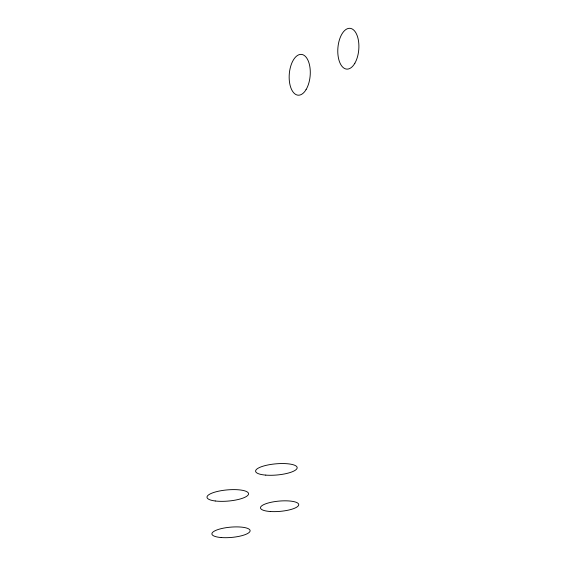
<?xml version="1.0" encoding="UTF-8"?>
<svg xmlns="http://www.w3.org/2000/svg" width="566" height="566" viewBox="0 0 566 566"><rect width="100%" height="100%" fill="white"/><g stroke="black" fill="none" stroke-linecap="round" stroke-linejoin="round"><path stroke-width="0.85" d="M270.322 511.508A19.18 5.158 -5 0 0 298.728 504.596A19.18 5.158 -5 0 0 269.798 502.58A19.18 5.158 -5 0 0 270.322 511.508M221.228 537.537A19.18 5.158 -5 0 0 250.115 530.816A19.18 5.158 -5 0 0 221.667 528.538A19.18 5.158 -5 0 0 221.228 537.537M265.772 475.115A20.843 5.603 -5 0 0 297.164 467.806A20.843 5.603 -5 0 0 266.246 465.33A20.843 5.603 -5 0 0 265.772 475.115M215.221 500.981A20.843 5.603 -5 0 0 248.389 494.521A20.843 5.603 -5 0 0 219.742 490.948A20.843 5.603 -5 0 0 215.221 500.981M306.05 89.64A20.461 10.471 -85.4 0 0 303.892 55.227A20.461 10.471 -85.4 0 0 289.233 79.473A20.461 10.471 -85.4 0 0 306.05 89.64M354.84 63.258A20.461 10.471 -85.4 0 0 352.293 29.036A20.461 10.471 -85.4 0 0 337.874 53.841A20.461 10.471 -85.4 0 0 354.84 63.258"/></g></svg>
